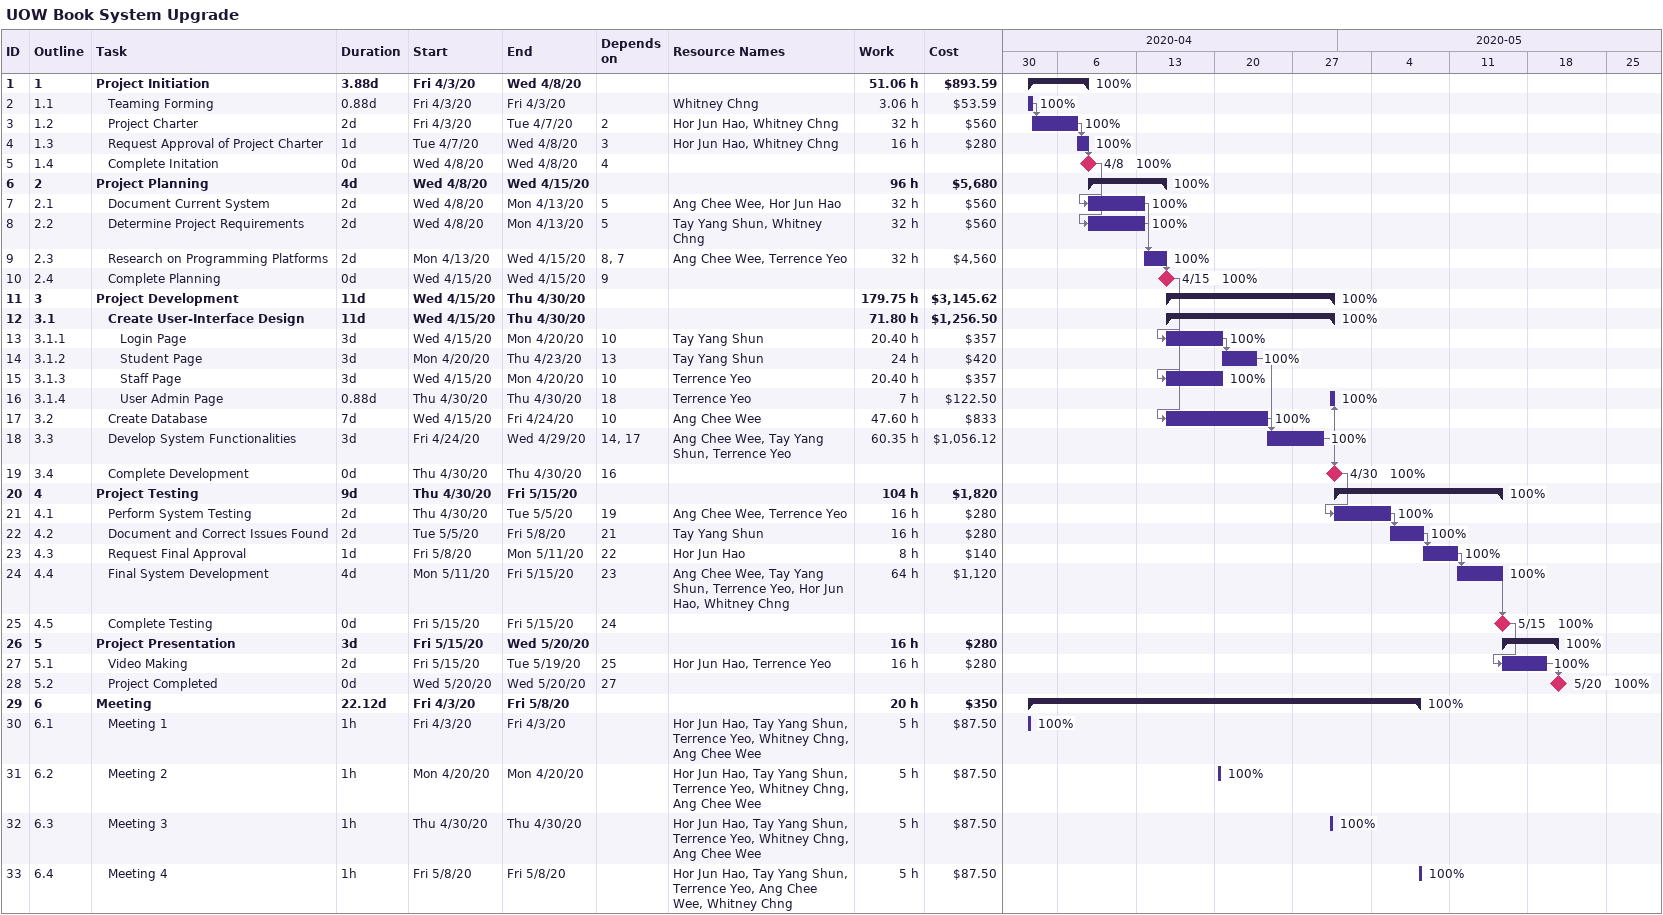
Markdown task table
UOW Book System Upgrade

| ID | WBS | Task | Duration | Start | Finish | Predecessors | Resources | % complete | Work (h) | Cost ($) |
|---|---|---|---|---|---|---|---|---|---|---|
| 1 | 1 | **Project Initiation** | 3.88d | 2020-04-03 | 2020-04-08 |  |  | 100 | 51.06 | 893.59 |
| 2 | 1.1 | Teaming Forming | 0.88d | 2020-04-03 | 2020-04-03 |  | Whitney Chng | 100 | 3.06 | 53.59 |
| 3 | 1.2 | Project Charter | 2d | 2020-04-03 | 2020-04-07 | 2 | Hor Jun Hao, Whitney Chng | 100 | 32 | 560 |
| 4 | 1.3 | Request Approval of Project Charter | 1d | 2020-04-07 | 2020-04-08 | 3 | Hor Jun Hao, Whitney Chng | 100 | 16 | 280 |
| 5 | 1.4 | Complete Initation | 0d | 2020-04-08 | 2020-04-08 | 4 |  | 100 |  |  |
| 6 | 2 | **Project Planning** | 4d | 2020-04-08 | 2020-04-15 |  |  | 100 | 96 | 5680 |
| 7 | 2.1 | Document Current System | 2d | 2020-04-08 | 2020-04-13 | 5 | Ang Chee Wee, Hor Jun Hao | 100 | 32 | 560 |
| 8 | 2.2 | Determine Project Requirements | 2d | 2020-04-08 | 2020-04-13 | 5 | Tay Yang Shun, Whitney Chng | 100 | 32 | 560 |
| 9 | 2.3 | Research on Programming Platforms | 2d | 2020-04-13 | 2020-04-15 | 8, 7 | Ang Chee Wee, Terrence Yeo | 100 | 32 | 4560 |
| 10 | 2.4 | Complete Planning | 0d | 2020-04-15 | 2020-04-15 | 9 |  | 100 |  |  |
| 11 | 3 | **Project Development** | 11d | 2020-04-15 | 2020-04-30 |  |  | 100 | 179.75 | 3145.62 |
| 12 | 3.1 | **Create User-Interface Design** | 11d | 2020-04-15 | 2020-04-30 |  |  | 100 | 71.80 | 1256.50 |
| 13 | 3.1.1 | Login Page | 3d | 2020-04-15 | 2020-04-20 | 10 | Tay Yang Shun | 100 | 20.40 | 357 |
| 14 | 3.1.2 | Student Page | 3d | 2020-04-20 | 2020-04-23 | 13 | Tay Yang Shun | 100 | 24 | 420 |
| 15 | 3.1.3 | Staff Page | 3d | 2020-04-15 | 2020-04-20 | 10 | Terrence Yeo | 100 | 20.40 | 357 |
| 16 | 3.1.4 | User Admin Page | 0.88d | 2020-04-30 | 2020-04-30 | 18 | Terrence Yeo | 100 | 7 | 122.50 |
| 17 | 3.2 | Create Database | 7d | 2020-04-15 | 2020-04-24 | 10 | Ang Chee Wee | 100 | 47.60 | 833 |
| 18 | 3.3 | Develop System Functionalities | 3d | 2020-04-24 | 2020-04-29 | 14, 17 | Ang Chee Wee, Tay Yang Shun, Terrence Yeo | 100 | 60.35 | 1056.12 |
| 19 | 3.4 | Complete Development | 0d | 2020-04-30 | 2020-04-30 | 16 |  | 100 |  |  |
| 20 | 4 | **Project Testing** | 9d | 2020-04-30 | 2020-05-15 |  |  | 100 | 104 | 1820 |
| 21 | 4.1 | Perform System Testing | 2d | 2020-04-30 | 2020-05-05 | 19 | Ang Chee Wee, Terrence Yeo | 100 | 16 | 280 |
| 22 | 4.2 | Document and Correct Issues Found | 2d | 2020-05-05 | 2020-05-08 | 21 | Tay Yang Shun | 100 | 16 | 280 |
| 23 | 4.3 | Request Final Approval | 1d | 2020-05-08 | 2020-05-11 | 22 | Hor Jun Hao | 100 | 8 | 140 |
| 24 | 4.4 | Final System Development | 4d | 2020-05-11 | 2020-05-15 | 23 | Ang Chee Wee, Tay Yang Shun, Terrence Yeo, Hor Jun Hao, Whitney Chng | 100 | 64 | 1120 |
| 25 | 4.5 | Complete Testing | 0d | 2020-05-15 | 2020-05-15 | 24 |  | 100 |  |  |
| 26 | 5 | **Project Presentation** | 3d | 2020-05-15 | 2020-05-20 |  |  | 100 | 16 | 280 |
| 27 | 5.1 | Video Making | 2d | 2020-05-15 | 2020-05-19 | 25 | Hor Jun Hao, Terrence Yeo | 100 | 16 | 280 |
| 28 | 5.2 | Project Completed | 0d | 2020-05-20 | 2020-05-20 | 27 |  | 100 |  |  |
| 29 | 6 | **Meeting** | 22.12d | 2020-04-03 | 2020-05-08 |  |  | 100 | 20 | 350 |
| 30 | 6.1 | Meeting 1 | 1h | 2020-04-03 | 2020-04-03 |  | Hor Jun Hao, Tay Yang Shun, Terrence Yeo, Whitney Chng, Ang Chee Wee | 100 | 5 | 87.50 |
| 31 | 6.2 | Meeting 2 | 1h | 2020-04-20 | 2020-04-20 |  | Hor Jun Hao, Tay Yang Shun, Terrence Yeo, Whitney Chng, Ang Chee Wee | 100 | 5 | 87.50 |
| 32 | 6.3 | Meeting 3 | 1h | 2020-04-30 | 2020-04-30 |  | Hor Jun Hao, Tay Yang Shun, Terrence Yeo, Whitney Chng, Ang Chee Wee | 100 | 5 | 87.50 |
| 33 | 6.4 | Meeting 4 | 1h | 2020-05-08 | 2020-05-08 |  | Hor Jun Hao, Tay Yang Shun, Terrence Yeo, Ang Chee Wee, Whitney Chng | 100 | 5 | 87.50 |
